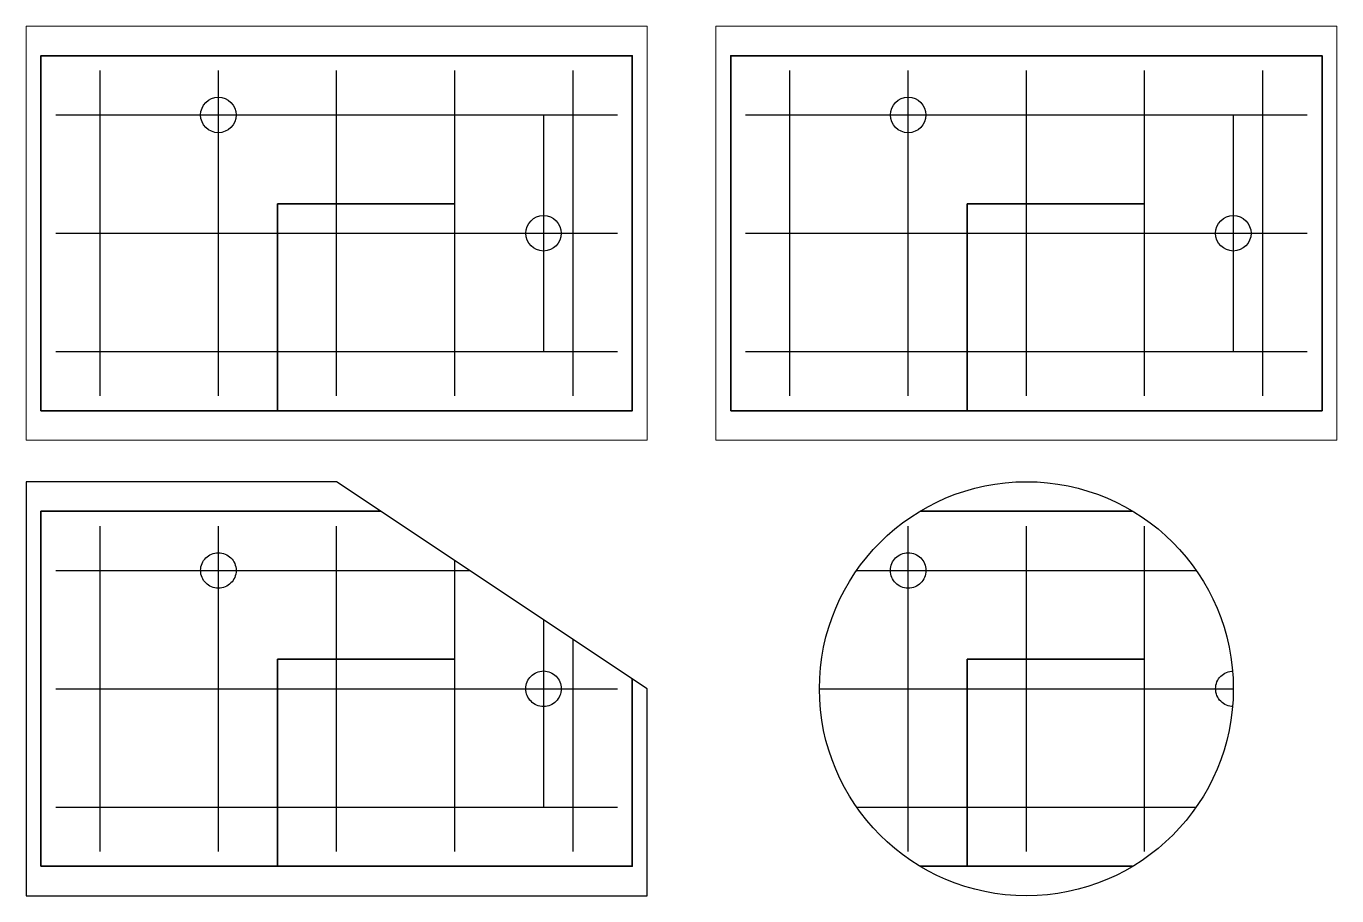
# Paper-space layout 'Layout1' of a CAD drawing. Header units: millimetres. Extents: x 15 to 395, y 20 to 272.
# The model-space entities are those that its viewports show. They can reach past a viewport. Long polylines and large blocks are cut down to what shows.
import ezdxf

# ---------------------------------------------------------------- set-up
doc = ezdxf.new("R2010")
doc.units = ezdxf.units.MM
doc.layers.add('GRID', color=8, linetype='Continuous')
doc.layers.add('VIEWPORTS', color=3, linetype='Continuous')
doc.layers.add('PIPING', color=5, linetype='Continuous', lineweight=25)
doc.layers.add('WALLS', color=1, linetype='Continuous', lineweight=35)

msp = doc.modelspace()

# ---------------------------------------------------------------- linework, layer by layer
at = {"layer": 'GRID'}
for p, q in [((20, 5), (20, 115)), ((60, 5), (60, 115)), ((100, 5), (100, 115)), ((140, 5), (140, 115)), ((180, 5), (180, 115)), ((5, 100), (195, 100)), ((5, 60), (195, 60)), ((5, 20), (195, 20))]:
    msp.add_line(p, q, dxfattribs=at)
at = {"layer": 'PIPING'}
msp.add_lwpolyline([(10, 100), (170, 100), (170, 20), (190, 20)], dxfattribs=at)
for centre in [(60, 100), (170, 60)]:
    msp.add_circle(centre, 6, dxfattribs=at)
at = {"layer": 'WALLS'}
for p, q in [((80, 0), (80, 70)), ((80, 70), (140, 70))]:
    msp.add_line(p, q, dxfattribs=at)
msp.add_lwpolyline([(0, 0), (200, 0), (200, 120), (0, 120)], close=True, dxfattribs=at)

psp = doc.layouts.get("Layout1")

# ---------------------------------------------------------------- linework, layer by layer
at = {"layer": 'VIEWPORTS'}
psp.add_lwpolyline([(15, 20), (195, 20), (195, 80), (105, 140), (15, 140)], close=True, dxfattribs=at)
psp.add_circle((305, 80), 60, dxfattribs=at)

# ---------------------------------------------------------------- viewports
psp.add_viewport(center=(105, 212), size=(180, 120), view_center_point=(100, 60), view_height=140, dxfattribs=at)
psp.add_viewport(center=(305, 212), size=(180, 120), view_center_point=(100, 60), view_height=140, status=3, dxfattribs=at)
for center, size, status, outline in [((105, 80), (180, 120), 4, [(15, 20), (195, 20), (195, 80), (105, 140), (15, 140)]), ((305, 80), (120, 120), 5, [(245, 80, 1), (365, 80, 1)])]:
    vp = psp.add_viewport(center=center, size=size, view_center_point=(100, 60), view_height=140, status=status, dxfattribs=at)
    vp.dxf.flags = 0x10000  # cut along an outline
    vp.dxf.clipping_boundary_handle = psp.add_lwpolyline(outline, format="xyb", close=True, dxfattribs={"invisible": 1}).dxf.handle

doc.saveas('drawing.dxf')
